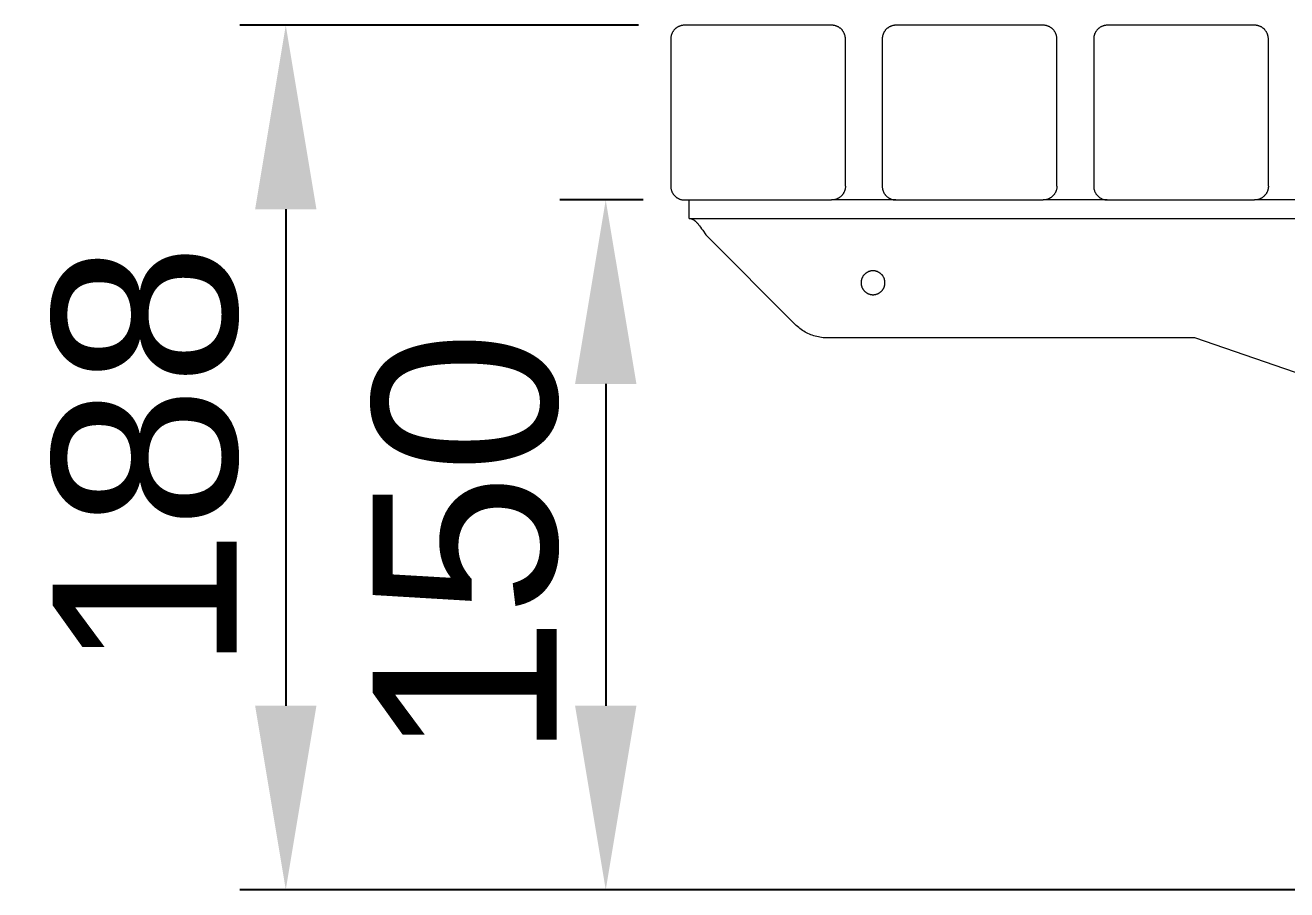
# Model space of a CAD drawing. Header units: millimetres. Extents: x -244 to 4312, y 246 to 2799.
# Drawn here: x 2936.8 to 3211.2, y 2140.6 to 2328.6 of the extents above; entities that cross this region are included whole.
import ezdxf

# ---------------------------------------------------------------- set-up
doc = ezdxf.new("R2010")
doc.units = ezdxf.units.MM
doc.layers.add('ZANO_R', color=7, linetype='Continuous', lineweight=0)
doc.layers.add('ZANO_W', color=1, linetype='Continuous', lineweight=0)
doc.styles.add('Arial', font='arial.ttf')
doc.styles.get("Standard").update_dxf_attribs({"font": 'ARIALUNI.TTF'})
doc.dimstyles.new('pl i ang', dxfattribs={"dimtxt": 50, "dimasz": 50, "dimexe": 1.25, "dimexo": 0.625, "dimgap": 10, "dimtad": 1, "dimtoh": 1, "dimtxsty": 'Standard', "dimcen": 2.5, "dimclrd": 1, "dimclre": 1, "dimclrt": 1, "dimadec": 0, "dimazin": 0, "dimtfac": 1, "dimtmove": 0, "dimatfit": 3, "dimfxl": 1, "dimarcsym": 1})

# ---------------------------------------------------------------- blocks, each defined once
blk = doc.blocks.new('*D432')
at = {"layer": 'ZANO_W', "color": 1, "lineweight": -2}
for p, q in [((3071.23, 2290.59), (3053.09, 2290.59)), ((3063.09, 2250.59), (3063.09, 2180.59)), ((3531.23, 2140.59), (3053.09, 2140.59))]:
    blk.add_line(p, q, dxfattribs=at)
at = {"layer": 'ZANO_W', "color": 1}
for points in [[(3069.76, 2250.59), (3056.42, 2250.59), (3063.09, 2290.59)], [(3056.42, 2180.59), (3069.76, 2180.59), (3063.09, 2140.59)]]:
    blk.add_solid(points, dxfattribs=at)
at = {"layer": 'ZANO_W', "color": 1, "insert": (3032.67, 2215.59), "char_height": 40, "attachment_point": 5, "rotation": 90, "style": 'Arial'}
blk.add_mtext('150', dxfattribs=at)
blk = doc.blocks.new('*D433')
at = {"layer": 'ZANO_W', "color": 1, "lineweight": -2}
for p, q in [((3070.23, 2328.59), (2983.49, 2328.59)), ((2993.49, 2288.59), (2993.49, 2180.59)), ((3531.23, 2140.59), (2983.49, 2140.59))]:
    blk.add_line(p, q, dxfattribs=at)
at = {"layer": 'ZANO_W', "color": 1}
for points in [[(3000.15, 2288.59), (2986.82, 2288.59), (2993.49, 2328.59)], [(2986.82, 2180.59), (3000.15, 2180.59), (2993.49, 2140.59)]]:
    blk.add_solid(points, dxfattribs=at)
at = {"layer": 'ZANO_W', "color": 1, "insert": (2963.06, 2234.59), "char_height": 40, "attachment_point": 5, "rotation": 90, "style": 'Arial'}
blk.add_mtext('188', dxfattribs=at)

msp = doc.modelspace()

# ---------------------------------------------------------------- linework, layer by layer
at = {"layer": 'ZANO_R'}
for p, q in [((3077.61, 2327.06), (3077.56, 2326.97)), ((3077.66, 2327.15), (3077.61, 2327.06)), ((3077.72, 2327.24), (3077.66, 2327.15)), ((3077.78, 2327.32), (3077.72, 2327.24)), ((3077.84, 2327.41), (3077.78, 2327.32)), ((3077.9, 2327.49), (3077.84, 2327.41)), ((3077.97, 2327.56), (3077.9, 2327.49)), ((3078.04, 2327.64), (3077.97, 2327.56)), ((3078.11, 2327.71), (3078.04, 2327.64)), ((3078.18, 2327.78), (3078.11, 2327.71)), ((3078.26, 2327.85), (3078.18, 2327.78)), ((3078.33, 2327.92), (3078.26, 2327.85)), ((3078.42, 2327.98), (3078.33, 2327.92)), ((3078.5, 2328.04), (3078.42, 2327.98)), ((3078.58, 2328.1), (3078.5, 2328.04)), ((3078.67, 2328.16), (3078.58, 2328.1)), ((3078.76, 2328.21), (3078.67, 2328.16)), ((3078.85, 2328.26), (3078.76, 2328.21)), ((3078.94, 2328.3), (3078.85, 2328.26)), ((3079.03, 2328.34), (3078.94, 2328.3)), ((3079.13, 2328.38), (3079.03, 2328.34)), ((3079.22, 2328.42), (3079.13, 2328.38)), ((3079.32, 2328.45), (3079.22, 2328.42)), ((3079.42, 2328.48), (3079.32, 2328.45)), ((3079.52, 2328.51), (3079.42, 2328.48)), ((3079.62, 2328.53), (3079.52, 2328.51)), ((3079.72, 2328.55), (3079.62, 2328.53)), ((3079.82, 2328.56), (3079.72, 2328.55)), ((3079.92, 2328.58), (3079.82, 2328.56)), ((3080.02, 2328.59), (3079.92, 2328.58)), ((3080.13, 2328.59), (3080.02, 2328.59)), ((3080.23, 2328.59), (3080.13, 2328.59)), ((3112.23, 2328.59), (3080.23, 2328.59)), ((3112.33, 2328.59), (3112.23, 2328.59)), ((3112.43, 2328.59), (3112.33, 2328.59)), ((3112.54, 2328.58), (3112.43, 2328.59)), ((3112.64, 2328.56), (3112.54, 2328.58)), ((3112.74, 2328.55), (3112.64, 2328.56)), ((3112.84, 2328.53), (3112.74, 2328.55)), ((3112.94, 2328.51), (3112.84, 2328.53)), ((3113.04, 2328.48), (3112.94, 2328.51)), ((3113.14, 2328.45), (3113.04, 2328.48)), ((3113.23, 2328.42), (3113.14, 2328.45)), ((3113.33, 2328.38), (3113.23, 2328.42)), ((3113.42, 2328.34), (3113.33, 2328.38)), ((3113.52, 2328.3), (3113.42, 2328.34)), ((3113.61, 2328.26), (3113.52, 2328.3)), ((3113.7, 2328.21), (3113.61, 2328.26)), ((3113.79, 2328.16), (3113.7, 2328.21)), ((3113.87, 2328.1), (3113.79, 2328.16)), ((3113.96, 2328.04), (3113.87, 2328.1)), ((3114.04, 2327.98), (3113.96, 2328.04)), ((3114.12, 2327.92), (3114.04, 2327.98)), ((3114.2, 2327.85), (3114.12, 2327.92)), ((3114.28, 2327.78), (3114.2, 2327.85)), ((3114.35, 2327.71), (3114.28, 2327.78)), ((3114.42, 2327.64), (3114.35, 2327.71)), ((3114.49, 2327.56), (3114.42, 2327.64)), ((3114.56, 2327.49), (3114.49, 2327.56)), ((3114.62, 2327.41), (3114.56, 2327.49)), ((3114.68, 2327.32), (3114.62, 2327.41)), ((3114.74, 2327.24), (3114.68, 2327.32)), ((3114.79, 2327.15), (3114.74, 2327.24)), ((3114.84, 2327.06), (3114.79, 2327.15)), ((3114.89, 2326.97), (3114.84, 2327.06)), ((3123.61, 2327.06), (3123.56, 2326.97)), ((3123.66, 2327.15), (3123.61, 2327.06)), ((3123.72, 2327.24), (3123.66, 2327.15)), ((3123.78, 2327.32), (3123.72, 2327.24)), ((3123.84, 2327.41), (3123.78, 2327.32)), ((3123.9, 2327.49), (3123.84, 2327.41)), ((3123.97, 2327.56), (3123.9, 2327.49)), ((3124.04, 2327.64), (3123.97, 2327.56)), ((3124.11, 2327.71), (3124.04, 2327.64)), ((3124.18, 2327.78), (3124.11, 2327.71)), ((3124.26, 2327.85), (3124.18, 2327.78)), ((3124.33, 2327.92), (3124.26, 2327.85)), ((3124.42, 2327.98), (3124.33, 2327.92)), ((3124.5, 2328.04), (3124.42, 2327.98)), ((3124.58, 2328.1), (3124.5, 2328.04)), ((3124.67, 2328.16), (3124.58, 2328.1)), ((3124.76, 2328.21), (3124.67, 2328.16)), ((3124.85, 2328.26), (3124.76, 2328.21)), ((3124.94, 2328.3), (3124.85, 2328.26)), ((3125.03, 2328.34), (3124.94, 2328.3)), ((3125.13, 2328.38), (3125.03, 2328.34)), ((3125.22, 2328.42), (3125.13, 2328.38)), ((3125.32, 2328.45), (3125.22, 2328.42)), ((3125.42, 2328.48), (3125.32, 2328.45)), ((3125.52, 2328.51), (3125.42, 2328.48)), ((3125.62, 2328.53), (3125.52, 2328.51)), ((3125.72, 2328.55), (3125.62, 2328.53)), ((3125.82, 2328.56), (3125.72, 2328.55)), ((3125.92, 2328.58), (3125.82, 2328.56)), ((3126.02, 2328.59), (3125.92, 2328.58)), ((3126.13, 2328.59), (3126.02, 2328.59)), ((3126.23, 2328.59), (3126.13, 2328.59)), ((3158.23, 2328.59), (3126.23, 2328.59)), ((3158.33, 2328.59), (3158.23, 2328.59)), ((3158.43, 2328.59), (3158.33, 2328.59)), ((3158.54, 2328.58), (3158.43, 2328.59)), ((3158.64, 2328.56), (3158.54, 2328.58)), ((3158.74, 2328.55), (3158.64, 2328.56)), ((3158.84, 2328.53), (3158.74, 2328.55)), ((3158.94, 2328.51), (3158.84, 2328.53)), ((3159.04, 2328.48), (3158.94, 2328.51)), ((3159.14, 2328.45), (3159.04, 2328.48)), ((3159.23, 2328.42), (3159.14, 2328.45)), ((3159.33, 2328.38), (3159.23, 2328.42)), ((3159.42, 2328.34), (3159.33, 2328.38)), ((3159.52, 2328.3), (3159.42, 2328.34)), ((3159.61, 2328.26), (3159.52, 2328.3)), ((3159.7, 2328.21), (3159.61, 2328.26)), ((3159.79, 2328.16), (3159.7, 2328.21)), ((3159.87, 2328.1), (3159.79, 2328.16)), ((3159.96, 2328.04), (3159.87, 2328.1)), ((3160.04, 2327.98), (3159.96, 2328.04)), ((3160.12, 2327.92), (3160.04, 2327.98)), ((3160.2, 2327.85), (3160.12, 2327.92)), ((3160.28, 2327.78), (3160.2, 2327.85)), ((3160.35, 2327.71), (3160.28, 2327.78)), ((3160.42, 2327.64), (3160.35, 2327.71)), ((3160.49, 2327.56), (3160.42, 2327.64)), ((3160.56, 2327.49), (3160.49, 2327.56)), ((3160.62, 2327.41), (3160.56, 2327.49)), ((3160.68, 2327.32), (3160.62, 2327.41)), ((3160.74, 2327.24), (3160.68, 2327.32)), ((3160.79, 2327.15), (3160.74, 2327.24)), ((3160.84, 2327.06), (3160.79, 2327.15)), ((3160.89, 2326.97), (3160.84, 2327.06)), ((3169.61, 2327.06), (3169.56, 2326.97)), ((3169.66, 2327.15), (3169.61, 2327.06)), ((3169.72, 2327.24), (3169.66, 2327.15)), ((3169.78, 2327.32), (3169.72, 2327.24)), ((3169.84, 2327.41), (3169.78, 2327.32)), ((3169.9, 2327.49), (3169.84, 2327.41)), ((3169.97, 2327.56), (3169.9, 2327.49)), ((3170.04, 2327.64), (3169.97, 2327.56)), ((3170.11, 2327.71), (3170.04, 2327.64)), ((3170.18, 2327.78), (3170.11, 2327.71)), ((3170.26, 2327.85), (3170.18, 2327.78)), ((3170.33, 2327.92), (3170.26, 2327.85)), ((3170.42, 2327.98), (3170.33, 2327.92)), ((3170.5, 2328.04), (3170.42, 2327.98)), ((3170.58, 2328.1), (3170.5, 2328.04)), ((3170.67, 2328.16), (3170.58, 2328.1)), ((3170.76, 2328.21), (3170.67, 2328.16)), ((3170.85, 2328.26), (3170.76, 2328.21)), ((3170.94, 2328.3), (3170.85, 2328.26)), ((3171.03, 2328.34), (3170.94, 2328.3)), ((3171.13, 2328.38), (3171.03, 2328.34)), ((3171.22, 2328.42), (3171.13, 2328.38)), ((3171.32, 2328.45), (3171.22, 2328.42)), ((3171.42, 2328.48), (3171.32, 2328.45)), ((3171.52, 2328.51), (3171.42, 2328.48)), ((3171.62, 2328.53), (3171.52, 2328.51)), ((3171.72, 2328.55), (3171.62, 2328.53)), ((3171.82, 2328.56), (3171.72, 2328.55)), ((3171.92, 2328.58), (3171.82, 2328.56)), ((3172.02, 2328.59), (3171.92, 2328.58)), ((3172.13, 2328.59), (3172.02, 2328.59)), ((3172.23, 2328.59), (3172.13, 2328.59)), ((3204.23, 2328.59), (3172.23, 2328.59)), ((3204.33, 2328.59), (3204.23, 2328.59)), ((3204.43, 2328.59), (3204.33, 2328.59)), ((3204.54, 2328.58), (3204.43, 2328.59)), ((3204.64, 2328.56), (3204.54, 2328.58)), ((3204.74, 2328.55), (3204.64, 2328.56)), ((3204.84, 2328.53), (3204.74, 2328.55)), ((3204.94, 2328.51), (3204.84, 2328.53)), ((3205.04, 2328.48), (3204.94, 2328.51)), ((3205.14, 2328.45), (3205.04, 2328.48)), ((3205.23, 2328.42), (3205.14, 2328.45)), ((3205.33, 2328.38), (3205.23, 2328.42)), ((3205.42, 2328.34), (3205.33, 2328.38)), ((3205.52, 2328.3), (3205.42, 2328.34)), ((3205.61, 2328.26), (3205.52, 2328.3)), ((3205.7, 2328.21), (3205.61, 2328.26)), ((3205.79, 2328.16), (3205.7, 2328.21)), ((3205.87, 2328.1), (3205.79, 2328.16)), ((3205.96, 2328.04), (3205.87, 2328.1)), ((3206.04, 2327.98), (3205.96, 2328.04)), ((3206.12, 2327.92), (3206.04, 2327.98)), ((3206.2, 2327.85), (3206.12, 2327.92)), ((3206.28, 2327.78), (3206.2, 2327.85)), ((3206.35, 2327.71), (3206.28, 2327.78)), ((3206.42, 2327.64), (3206.35, 2327.71)), ((3206.49, 2327.56), (3206.42, 2327.64)), ((3206.56, 2327.49), (3206.49, 2327.56)), ((3206.62, 2327.41), (3206.56, 2327.49)), ((3206.68, 2327.32), (3206.62, 2327.41)), ((3206.74, 2327.24), (3206.68, 2327.32)), ((3206.79, 2327.15), (3206.74, 2327.24)), ((3206.84, 2327.06), (3206.79, 2327.15)), ((3206.89, 2326.97), (3206.84, 2327.06)), ((3077.24, 2325.8), (3077.23, 2325.69)), ((3077.23, 2325.69), (3077.23, 2325.59)), ((3077.23, 2325.59), (3077.23, 2293.59)), ((3077.26, 2326), (3077.24, 2325.9)), ((3077.24, 2325.9), (3077.24, 2325.8)), ((3077.27, 2326.1), (3077.26, 2326)), ((3077.29, 2326.2), (3077.27, 2326.1)), ((3077.31, 2326.3), (3077.29, 2326.2)), ((3077.34, 2326.4), (3077.31, 2326.3)), ((3077.37, 2326.5), (3077.34, 2326.4)), ((3077.4, 2326.6), (3077.37, 2326.5)), ((3077.44, 2326.69), (3077.4, 2326.6)), ((3077.48, 2326.79), (3077.44, 2326.69)), ((3077.52, 2326.88), (3077.48, 2326.79)), ((3077.56, 2326.97), (3077.52, 2326.88)), ((3114.94, 2326.88), (3114.89, 2326.97)), ((3114.98, 2326.79), (3114.94, 2326.88)), ((3115.02, 2326.69), (3114.98, 2326.79)), ((3115.06, 2326.6), (3115.02, 2326.69)), ((3115.09, 2326.5), (3115.06, 2326.6)), ((3115.12, 2326.4), (3115.09, 2326.5)), ((3115.14, 2326.3), (3115.12, 2326.4)), ((3115.17, 2326.2), (3115.14, 2326.3)), ((3115.18, 2326.1), (3115.17, 2326.2)), ((3115.2, 2326), (3115.18, 2326.1)), ((3115.21, 2325.9), (3115.2, 2326)), ((3115.22, 2325.8), (3115.21, 2325.9)), ((3115.23, 2325.69), (3115.22, 2325.8)), ((3115.23, 2325.59), (3115.23, 2325.69)), ((3115.23, 2293.59), (3115.23, 2325.59)), ((3123.24, 2325.8), (3123.23, 2325.69)), ((3123.23, 2325.69), (3123.23, 2325.59)), ((3123.23, 2325.59), (3123.23, 2293.59)), ((3123.26, 2326), (3123.24, 2325.9)), ((3123.24, 2325.9), (3123.24, 2325.8)), ((3123.27, 2326.1), (3123.26, 2326)), ((3123.29, 2326.2), (3123.27, 2326.1)), ((3123.31, 2326.3), (3123.29, 2326.2)), ((3123.34, 2326.4), (3123.31, 2326.3)), ((3123.37, 2326.5), (3123.34, 2326.4)), ((3123.4, 2326.6), (3123.37, 2326.5)), ((3123.44, 2326.69), (3123.4, 2326.6)), ((3123.48, 2326.79), (3123.44, 2326.69)), ((3123.52, 2326.88), (3123.48, 2326.79)), ((3123.56, 2326.97), (3123.52, 2326.88)), ((3160.94, 2326.88), (3160.89, 2326.97)), ((3160.98, 2326.79), (3160.94, 2326.88)), ((3161.02, 2326.69), (3160.98, 2326.79)), ((3161.06, 2326.6), (3161.02, 2326.69)), ((3161.09, 2326.5), (3161.06, 2326.6)), ((3161.12, 2326.4), (3161.09, 2326.5)), ((3161.14, 2326.3), (3161.12, 2326.4)), ((3161.17, 2326.2), (3161.14, 2326.3)), ((3161.18, 2326.1), (3161.17, 2326.2)), ((3161.2, 2326), (3161.18, 2326.1)), ((3161.21, 2325.9), (3161.2, 2326)), ((3161.22, 2325.8), (3161.21, 2325.9)), ((3161.23, 2325.69), (3161.22, 2325.8)), ((3161.23, 2325.59), (3161.23, 2325.69)), ((3161.23, 2293.59), (3161.23, 2325.59)), ((3169.24, 2325.8), (3169.23, 2325.69)), ((3169.23, 2325.69), (3169.23, 2325.59)), ((3169.23, 2325.59), (3169.23, 2293.59)), ((3169.26, 2326), (3169.24, 2325.9)), ((3169.24, 2325.9), (3169.24, 2325.8)), ((3169.27, 2326.1), (3169.26, 2326)), ((3169.29, 2326.2), (3169.27, 2326.1)), ((3169.31, 2326.3), (3169.29, 2326.2)), ((3169.34, 2326.4), (3169.31, 2326.3)), ((3169.37, 2326.5), (3169.34, 2326.4)), ((3169.4, 2326.6), (3169.37, 2326.5)), ((3169.44, 2326.69), (3169.4, 2326.6)), ((3169.48, 2326.79), (3169.44, 2326.69)), ((3169.52, 2326.88), (3169.48, 2326.79)), ((3169.56, 2326.97), (3169.52, 2326.88)), ((3206.94, 2326.88), (3206.89, 2326.97)), ((3206.98, 2326.79), (3206.94, 2326.88)), ((3207.02, 2326.69), (3206.98, 2326.79)), ((3207.06, 2326.6), (3207.02, 2326.69)), ((3207.09, 2326.5), (3207.06, 2326.6)), ((3207.12, 2326.4), (3207.09, 2326.5)), ((3207.14, 2326.3), (3207.12, 2326.4)), ((3207.17, 2326.2), (3207.14, 2326.3)), ((3207.18, 2326.1), (3207.17, 2326.2)), ((3207.2, 2326), (3207.18, 2326.1)), ((3207.21, 2325.9), (3207.2, 2326)), ((3207.22, 2325.8), (3207.21, 2325.9)), ((3207.23, 2325.69), (3207.22, 2325.8)), ((3207.23, 2325.59), (3207.23, 2325.69)), ((3207.23, 2293.59), (3207.23, 2325.59)), ((3077.23, 2293.59), (3077.23, 2293.49)), ((3077.23, 2293.49), (3077.24, 2293.39)), ((3077.24, 2293.39), (3077.24, 2293.29)), ((3077.24, 2293.29), (3077.26, 2293.18)), ((3077.26, 2293.18), (3077.27, 2293.08)), ((3077.27, 2293.08), (3077.29, 2292.98)), ((3077.29, 2292.98), (3077.31, 2292.88)), ((3077.31, 2292.88), (3077.34, 2292.78)), ((3077.34, 2292.78), (3077.37, 2292.68)), ((3077.37, 2292.68), (3077.4, 2292.59)), ((3077.4, 2292.59), (3077.44, 2292.49)), ((3077.44, 2292.49), (3077.48, 2292.4)), ((3077.48, 2292.4), (3077.52, 2292.3)), ((3077.52, 2292.3), (3077.56, 2292.21)), ((3077.56, 2292.21), (3077.61, 2292.12)), ((3077.61, 2292.12), (3077.66, 2292.03)), ((3077.66, 2292.03), (3077.72, 2291.95)), ((3077.72, 2291.95), (3077.78, 2291.86)), ((3077.78, 2291.86), (3077.84, 2291.78)), ((3077.84, 2291.78), (3077.9, 2291.7)), ((3077.9, 2291.7), (3077.97, 2291.62)), ((3077.97, 2291.62), (3078.04, 2291.54)), ((3078.04, 2291.54), (3078.11, 2291.47)), ((3078.11, 2291.47), (3078.18, 2291.4)), ((3078.18, 2291.4), (3078.26, 2291.33)), ((3114.28, 2291.4), (3114.2, 2291.33)), ((3114.35, 2291.47), (3114.28, 2291.4)), ((3114.42, 2291.54), (3114.35, 2291.47)), ((3114.49, 2291.62), (3114.42, 2291.54)), ((3114.56, 2291.7), (3114.49, 2291.62)), ((3114.62, 2291.78), (3114.56, 2291.7)), ((3114.68, 2291.86), (3114.62, 2291.78)), ((3114.74, 2291.95), (3114.68, 2291.86)), ((3114.79, 2292.03), (3114.74, 2291.95)), ((3114.84, 2292.12), (3114.79, 2292.03)), ((3114.89, 2292.21), (3114.84, 2292.12)), ((3114.94, 2292.3), (3114.89, 2292.21)), ((3114.98, 2292.4), (3114.94, 2292.3)), ((3115.02, 2292.49), (3114.98, 2292.4)), ((3115.06, 2292.59), (3115.02, 2292.49)), ((3115.09, 2292.68), (3115.06, 2292.59)), ((3115.12, 2292.78), (3115.09, 2292.68)), ((3115.14, 2292.88), (3115.12, 2292.78)), ((3115.17, 2292.98), (3115.14, 2292.88)), ((3115.18, 2293.08), (3115.17, 2292.98)), ((3115.2, 2293.18), (3115.18, 2293.08)), ((3115.21, 2293.29), (3115.2, 2293.18)), ((3115.22, 2293.39), (3115.21, 2293.29)), ((3115.23, 2293.49), (3115.22, 2293.39)), ((3115.23, 2293.59), (3115.23, 2293.49)), ((3123.23, 2293.59), (3123.23, 2293.49)), ((3123.23, 2293.49), (3123.24, 2293.39)), ((3123.24, 2293.39), (3123.24, 2293.29)), ((3123.24, 2293.29), (3123.26, 2293.18)), ((3123.26, 2293.18), (3123.27, 2293.08)), ((3123.27, 2293.08), (3123.29, 2292.98)), ((3123.29, 2292.98), (3123.31, 2292.88)), ((3123.31, 2292.88), (3123.34, 2292.78)), ((3123.34, 2292.78), (3123.37, 2292.68)), ((3123.37, 2292.68), (3123.4, 2292.59)), ((3123.4, 2292.59), (3123.44, 2292.49)), ((3123.44, 2292.49), (3123.48, 2292.4)), ((3123.48, 2292.4), (3123.52, 2292.3)), ((3123.52, 2292.3), (3123.56, 2292.21)), ((3123.56, 2292.21), (3123.61, 2292.12)), ((3123.61, 2292.12), (3123.66, 2292.03)), ((3123.66, 2292.03), (3123.72, 2291.95)), ((3123.72, 2291.95), (3123.78, 2291.86)), ((3123.78, 2291.86), (3123.84, 2291.78)), ((3123.84, 2291.78), (3123.9, 2291.7)), ((3123.9, 2291.7), (3123.97, 2291.62)), ((3123.97, 2291.62), (3124.04, 2291.54)), ((3124.04, 2291.54), (3124.11, 2291.47)), ((3124.11, 2291.47), (3124.18, 2291.4)), ((3124.18, 2291.4), (3124.26, 2291.33)), ((3160.28, 2291.4), (3160.2, 2291.33)), ((3160.35, 2291.47), (3160.28, 2291.4)), ((3160.42, 2291.54), (3160.35, 2291.47)), ((3160.49, 2291.62), (3160.42, 2291.54)), ((3160.56, 2291.7), (3160.49, 2291.62)), ((3160.62, 2291.78), (3160.56, 2291.7)), ((3160.68, 2291.86), (3160.62, 2291.78)), ((3160.74, 2291.95), (3160.68, 2291.86)), ((3160.79, 2292.03), (3160.74, 2291.95)), ((3160.84, 2292.12), (3160.79, 2292.03)), ((3160.89, 2292.21), (3160.84, 2292.12)), ((3160.94, 2292.3), (3160.89, 2292.21)), ((3160.98, 2292.4), (3160.94, 2292.3)), ((3161.02, 2292.49), (3160.98, 2292.4)), ((3161.06, 2292.59), (3161.02, 2292.49)), ((3161.09, 2292.68), (3161.06, 2292.59)), ((3161.12, 2292.78), (3161.09, 2292.68)), ((3161.14, 2292.88), (3161.12, 2292.78)), ((3161.17, 2292.98), (3161.14, 2292.88)), ((3161.18, 2293.08), (3161.17, 2292.98)), ((3161.2, 2293.18), (3161.18, 2293.08)), ((3161.21, 2293.29), (3161.2, 2293.18)), ((3161.22, 2293.39), (3161.21, 2293.29)), ((3161.23, 2293.49), (3161.22, 2293.39)), ((3161.23, 2293.59), (3161.23, 2293.49)), ((3169.23, 2293.59), (3169.23, 2293.49)), ((3169.23, 2293.49), (3169.24, 2293.39)), ((3169.24, 2293.39), (3169.24, 2293.29)), ((3169.24, 2293.29), (3169.26, 2293.18)), ((3169.26, 2293.18), (3169.27, 2293.08)), ((3169.27, 2293.08), (3169.29, 2292.98)), ((3169.29, 2292.98), (3169.31, 2292.88)), ((3169.31, 2292.88), (3169.34, 2292.78)), ((3169.34, 2292.78), (3169.37, 2292.68)), ((3169.37, 2292.68), (3169.4, 2292.59)), ((3169.4, 2292.59), (3169.44, 2292.49)), ((3169.44, 2292.49), (3169.48, 2292.4)), ((3169.48, 2292.4), (3169.52, 2292.3)), ((3169.52, 2292.3), (3169.56, 2292.21)), ((3169.56, 2292.21), (3169.61, 2292.12)), ((3169.61, 2292.12), (3169.66, 2292.03)), ((3169.66, 2292.03), (3169.72, 2291.95)), ((3169.72, 2291.95), (3169.78, 2291.86)), ((3169.78, 2291.86), (3169.84, 2291.78)), ((3169.84, 2291.78), (3169.9, 2291.7)), ((3169.9, 2291.7), (3169.97, 2291.62)), ((3169.97, 2291.62), (3170.04, 2291.54)), ((3170.04, 2291.54), (3170.11, 2291.47)), ((3170.11, 2291.47), (3170.18, 2291.4)), ((3170.18, 2291.4), (3170.26, 2291.33)), ((3206.28, 2291.4), (3206.2, 2291.33)), ((3206.35, 2291.47), (3206.28, 2291.4)), ((3206.42, 2291.54), (3206.35, 2291.47)), ((3206.49, 2291.62), (3206.42, 2291.54)), ((3206.56, 2291.7), (3206.49, 2291.62)), ((3206.62, 2291.78), (3206.56, 2291.7)), ((3206.68, 2291.86), (3206.62, 2291.78)), ((3206.74, 2291.95), (3206.68, 2291.86)), ((3206.79, 2292.03), (3206.74, 2291.95)), ((3206.84, 2292.12), (3206.79, 2292.03)), ((3206.89, 2292.21), (3206.84, 2292.12)), ((3206.94, 2292.3), (3206.89, 2292.21)), ((3206.98, 2292.4), (3206.94, 2292.3)), ((3207.02, 2292.49), (3206.98, 2292.4)), ((3207.06, 2292.59), (3207.02, 2292.49)), ((3207.09, 2292.68), (3207.06, 2292.59)), ((3207.12, 2292.78), (3207.09, 2292.68)), ((3207.14, 2292.88), (3207.12, 2292.78)), ((3207.17, 2292.98), (3207.14, 2292.88)), ((3207.18, 2293.08), (3207.17, 2292.98)), ((3207.2, 2293.18), (3207.18, 2293.08)), ((3207.21, 2293.29), (3207.2, 2293.18)), ((3207.22, 2293.39), (3207.21, 2293.29)), ((3207.23, 2293.49), (3207.22, 2293.39)), ((3207.23, 2293.59), (3207.23, 2293.49)), ((3078.26, 2291.33), (3078.33, 2291.27)), ((3078.33, 2291.27), (3078.42, 2291.2)), ((3078.42, 2291.2), (3078.5, 2291.14)), ((3078.5, 2291.14), (3078.58, 2291.08)), ((3078.58, 2291.08), (3078.67, 2291.03)), ((3078.67, 2291.03), (3078.76, 2290.98)), ((3078.76, 2290.98), (3078.85, 2290.93)), ((3078.85, 2290.93), (3078.94, 2290.88)), ((3078.94, 2290.88), (3079.03, 2290.84)), ((3079.03, 2290.84), (3079.13, 2290.8)), ((3079.13, 2290.8), (3079.22, 2290.77)), ((3079.22, 2290.77), (3079.32, 2290.73)), ((3079.32, 2290.73), (3079.42, 2290.7)), ((3079.42, 2290.7), (3079.52, 2290.68)), ((3079.52, 2290.68), (3079.62, 2290.66)), ((3079.62, 2290.66), (3079.72, 2290.64)), ((3079.72, 2290.64), (3079.82, 2290.62)), ((3079.82, 2290.62), (3079.92, 2290.61)), ((3079.92, 2290.61), (3080.02, 2290.6)), ((3080.02, 2290.6), (3080.13, 2290.59)), ((3080.13, 2290.59), (3080.23, 2290.59)), ((3080.23, 2290.59), (3112.23, 2290.59)), ((3081.23, 2286.59), (3081.23, 2290.59)), ((3112.33, 2290.59), (3112.23, 2290.59)), ((3126.16, 2290.59), (3112.29, 2290.59)), ((3112.43, 2290.6), (3112.33, 2290.59)), ((3112.54, 2290.61), (3112.43, 2290.6)), ((3112.64, 2290.62), (3112.54, 2290.61)), ((3112.74, 2290.64), (3112.64, 2290.62)), ((3112.84, 2290.66), (3112.74, 2290.64)), ((3112.94, 2290.68), (3112.84, 2290.66)), ((3113.04, 2290.7), (3112.94, 2290.68)), ((3113.14, 2290.73), (3113.04, 2290.7)), ((3113.23, 2290.77), (3113.14, 2290.73)), ((3113.33, 2290.8), (3113.23, 2290.77)), ((3113.42, 2290.84), (3113.33, 2290.8)), ((3113.52, 2290.88), (3113.42, 2290.84)), ((3113.61, 2290.93), (3113.52, 2290.88)), ((3113.7, 2290.98), (3113.61, 2290.93)), ((3113.79, 2291.03), (3113.7, 2290.98)), ((3113.87, 2291.08), (3113.79, 2291.03)), ((3113.96, 2291.14), (3113.87, 2291.08)), ((3114.04, 2291.2), (3113.96, 2291.14)), ((3114.12, 2291.27), (3114.04, 2291.2)), ((3114.2, 2291.33), (3114.12, 2291.27)), ((3124.26, 2291.33), (3124.33, 2291.27)), ((3124.33, 2291.27), (3124.42, 2291.2)), ((3124.42, 2291.2), (3124.5, 2291.14)), ((3124.5, 2291.14), (3124.58, 2291.08)), ((3124.58, 2291.08), (3124.67, 2291.03)), ((3124.67, 2291.03), (3124.76, 2290.98)), ((3124.76, 2290.98), (3124.85, 2290.93)), ((3124.85, 2290.93), (3124.94, 2290.88)), ((3124.94, 2290.88), (3125.03, 2290.84)), ((3125.03, 2290.84), (3125.13, 2290.8)), ((3125.13, 2290.8), (3125.22, 2290.77)), ((3125.22, 2290.77), (3125.32, 2290.73)), ((3125.32, 2290.73), (3125.42, 2290.7)), ((3125.42, 2290.7), (3125.52, 2290.68)), ((3125.52, 2290.68), (3125.62, 2290.66)), ((3125.62, 2290.66), (3125.72, 2290.64)), ((3125.72, 2290.64), (3125.82, 2290.62)), ((3125.82, 2290.62), (3125.92, 2290.61)), ((3125.92, 2290.61), (3126.02, 2290.6)), ((3126.02, 2290.6), (3126.13, 2290.59)), ((3126.13, 2290.59), (3126.23, 2290.59)), ((3126.23, 2290.59), (3158.23, 2290.59)), ((3158.33, 2290.59), (3158.23, 2290.59)), ((3172.16, 2290.59), (3158.29, 2290.59)), ((3158.43, 2290.6), (3158.33, 2290.59)), ((3158.54, 2290.61), (3158.43, 2290.6)), ((3158.64, 2290.62), (3158.54, 2290.61)), ((3158.74, 2290.64), (3158.64, 2290.62)), ((3158.84, 2290.66), (3158.74, 2290.64)), ((3158.94, 2290.68), (3158.84, 2290.66)), ((3159.04, 2290.7), (3158.94, 2290.68)), ((3159.14, 2290.73), (3159.04, 2290.7)), ((3159.23, 2290.77), (3159.14, 2290.73)), ((3159.33, 2290.8), (3159.23, 2290.77)), ((3159.42, 2290.84), (3159.33, 2290.8)), ((3159.52, 2290.88), (3159.42, 2290.84)), ((3159.61, 2290.93), (3159.52, 2290.88)), ((3159.7, 2290.98), (3159.61, 2290.93)), ((3159.79, 2291.03), (3159.7, 2290.98)), ((3159.87, 2291.08), (3159.79, 2291.03)), ((3159.96, 2291.14), (3159.87, 2291.08)), ((3160.04, 2291.2), (3159.96, 2291.14)), ((3160.12, 2291.27), (3160.04, 2291.2)), ((3160.2, 2291.33), (3160.12, 2291.27)), ((3170.26, 2291.33), (3170.33, 2291.27)), ((3170.33, 2291.27), (3170.42, 2291.2)), ((3170.42, 2291.2), (3170.5, 2291.14)), ((3170.5, 2291.14), (3170.58, 2291.08)), ((3170.58, 2291.08), (3170.67, 2291.03)), ((3170.67, 2291.03), (3170.76, 2290.98)), ((3170.76, 2290.98), (3170.85, 2290.93)), ((3170.85, 2290.93), (3170.94, 2290.88)), ((3170.94, 2290.88), (3171.03, 2290.84)), ((3171.03, 2290.84), (3171.13, 2290.8)), ((3171.13, 2290.8), (3171.22, 2290.77)), ((3171.22, 2290.77), (3171.32, 2290.73)), ((3171.32, 2290.73), (3171.42, 2290.7)), ((3171.42, 2290.7), (3171.52, 2290.68)), ((3171.52, 2290.68), (3171.62, 2290.66)), ((3171.62, 2290.66), (3171.72, 2290.64)), ((3171.72, 2290.64), (3171.82, 2290.62)), ((3171.82, 2290.62), (3171.92, 2290.61)), ((3171.92, 2290.61), (3172.02, 2290.6)), ((3172.02, 2290.6), (3172.13, 2290.59)), ((3172.13, 2290.59), (3172.23, 2290.59)), ((3172.23, 2290.59), (3204.23, 2290.59)), ((3204.33, 2290.59), (3204.23, 2290.59)), ((3218.16, 2290.59), (3204.29, 2290.59)), ((3204.43, 2290.6), (3204.33, 2290.59)), ((3204.54, 2290.61), (3204.43, 2290.6)), ((3204.64, 2290.62), (3204.54, 2290.61)), ((3204.74, 2290.64), (3204.64, 2290.62)), ((3204.84, 2290.66), (3204.74, 2290.64)), ((3204.94, 2290.68), (3204.84, 2290.66)), ((3205.04, 2290.7), (3204.94, 2290.68)), ((3205.14, 2290.73), (3205.04, 2290.7)), ((3205.23, 2290.77), (3205.14, 2290.73)), ((3205.33, 2290.8), (3205.23, 2290.77)), ((3205.42, 2290.84), (3205.33, 2290.8)), ((3205.52, 2290.88), (3205.42, 2290.84)), ((3205.61, 2290.93), (3205.52, 2290.88)), ((3205.7, 2290.98), (3205.61, 2290.93)), ((3205.79, 2291.03), (3205.7, 2290.98)), ((3205.87, 2291.08), (3205.79, 2291.03)), ((3205.96, 2291.14), (3205.87, 2291.08)), ((3206.04, 2291.2), (3205.96, 2291.14)), ((3206.12, 2291.27), (3206.04, 2291.2)), ((3206.2, 2291.33), (3206.12, 2291.27)), ((3081.23, 2286.59), (3091.23, 2286.59)), ((3081.29, 2286.59), (3081.34, 2286.59)), ((3081.34, 2286.59), (3081.39, 2286.58)), ((3081.39, 2286.58), (3081.44, 2286.58)), ((3081.44, 2286.58), (3081.49, 2286.57)), ((3081.49, 2286.57), (3081.54, 2286.56)), ((3081.54, 2286.56), (3081.58, 2286.55)), ((3081.58, 2286.55), (3081.63, 2286.54)), ((3081.63, 2286.54), (3081.68, 2286.52)), ((3081.68, 2286.52), (3081.73, 2286.51)), ((3081.73, 2286.51), (3081.78, 2286.49)), ((3081.78, 2286.49), (3081.83, 2286.47)), ((3081.83, 2286.47), (3081.87, 2286.45)), ((3081.87, 2286.45), (3081.92, 2286.43)), ((3081.92, 2286.43), (3081.97, 2286.41)), ((3081.97, 2286.41), (3082.01, 2286.38)), ((3082.01, 2286.38), (3082.06, 2286.36)), ((3082.06, 2286.36), (3082.11, 2286.33)), ((3082.11, 2286.33), (3082.16, 2286.3)), ((3082.16, 2286.3), (3082.21, 2286.27)), ((3082.21, 2286.27), (3082.26, 2286.24)), ((3082.26, 2286.24), (3082.3, 2286.2)), ((3082.3, 2286.2), (3082.35, 2286.17)), ((3082.35, 2286.17), (3082.44, 2286.1)), ((3082.44, 2286.1), (3082.5, 2286.06)), ((3082.5, 2286.06), (3082.55, 2286.01)), ((3082.55, 2286.01), (3082.65, 2285.92)), ((3082.65, 2285.92), (3082.75, 2285.83)), ((3091.23, 2286.59), (3537.13, 2286.59)), ((3082.75, 2285.83), (3082.85, 2285.73)), ((3082.85, 2285.73), (3082.95, 2285.62)), ((3082.95, 2285.62), (3083.06, 2285.51)), ((3083.06, 2285.51), (3083.16, 2285.39)), ((3083.16, 2285.39), (3083.25, 2285.28)), ((3083.25, 2285.28), (3083.37, 2285.13)), ((3083.37, 2285.13), (3083.48, 2284.99)), ((3083.48, 2284.99), (3083.7, 2284.69)), ((3083.7, 2284.69), (3083.94, 2284.35)), ((3083.94, 2284.35), (3084.18, 2284)), ((3084.18, 2284), (3084.83, 2282.99)), ((3104.3, 2263.52), (3084.83, 2282.99)), ((3120.02, 2274.89), (3119.94, 2274.85)), ((3120.1, 2274.93), (3120.02, 2274.89)), ((3120.18, 2274.97), (3120.1, 2274.93)), ((3120.26, 2275.01), (3120.18, 2274.97)), ((3120.35, 2275.04), (3120.26, 2275.01)), ((3120.43, 2275.07), (3120.35, 2275.04)), ((3120.52, 2275.09), (3120.43, 2275.07)), ((3120.61, 2275.12), (3120.52, 2275.09)), ((3120.69, 2275.14), (3120.61, 2275.12)), ((3120.78, 2275.15), (3120.69, 2275.14)), ((3120.87, 2275.17), (3120.78, 2275.15)), ((3120.96, 2275.18), (3120.87, 2275.17)), ((3121.05, 2275.19), (3120.96, 2275.18)), ((3121.14, 2275.19), (3121.05, 2275.19)), ((3121.23, 2275.19), (3121.14, 2275.19)), ((3121.32, 2275.19), (3121.23, 2275.19)), ((3121.41, 2275.19), (3121.32, 2275.19)), ((3121.5, 2275.18), (3121.41, 2275.19)), ((3121.59, 2275.17), (3121.5, 2275.18)), ((3121.67, 2275.15), (3121.59, 2275.17)), ((3121.76, 2275.14), (3121.67, 2275.15)), ((3121.85, 2275.12), (3121.76, 2275.14)), ((3121.94, 2275.09), (3121.85, 2275.12)), ((3122.02, 2275.07), (3121.94, 2275.09)), ((3122.11, 2275.04), (3122.02, 2275.07)), ((3122.19, 2275.01), (3122.11, 2275.04)), ((3122.27, 2274.97), (3122.19, 2275.01)), ((3122.36, 2274.93), (3122.27, 2274.97)), ((3122.44, 2274.89), (3122.36, 2274.93)), ((3122.52, 2274.85), (3122.44, 2274.89)), ((3118.64, 2272.82), (3118.63, 2272.73)), ((3118.63, 2272.73), (3118.63, 2272.64)), ((3118.63, 2272.64), (3118.63, 2272.55)), ((3118.63, 2272.55), (3118.63, 2272.46)), ((3118.63, 2272.46), (3118.64, 2272.37)), ((3118.65, 2272.91), (3118.64, 2272.82)), ((3118.64, 2272.37), (3118.65, 2272.28)), ((3118.66, 2272.99), (3118.65, 2272.91)), ((3118.65, 2272.28), (3118.66, 2272.19)), ((3118.67, 2273.08), (3118.66, 2272.99)), ((3118.66, 2272.19), (3118.67, 2272.1)), ((3118.69, 2273.17), (3118.67, 2273.08)), ((3118.71, 2273.26), (3118.69, 2273.17)), ((3118.74, 2273.34), (3118.71, 2273.26)), ((3118.77, 2273.43), (3118.74, 2273.34)), ((3118.8, 2273.51), (3118.77, 2273.43)), ((3118.83, 2273.6), (3118.8, 2273.51)), ((3118.87, 2273.68), (3118.83, 2273.6)), ((3118.91, 2273.76), (3118.87, 2273.68)), ((3118.95, 2273.84), (3118.91, 2273.76)), ((3118.99, 2273.92), (3118.95, 2273.84)), ((3119.04, 2273.99), (3118.99, 2273.92)), ((3119.09, 2274.07), (3119.04, 2273.99)), ((3119.14, 2274.14), (3119.09, 2274.07)), ((3119.2, 2274.21), (3119.14, 2274.14)), ((3119.25, 2274.28), (3119.2, 2274.21)), ((3119.31, 2274.35), (3119.25, 2274.28)), ((3119.37, 2274.41), (3119.31, 2274.35)), ((3119.44, 2274.48), (3119.37, 2274.41)), ((3119.5, 2274.54), (3119.44, 2274.48)), ((3119.57, 2274.6), (3119.5, 2274.54)), ((3119.64, 2274.65), (3119.57, 2274.6)), ((3119.71, 2274.71), (3119.64, 2274.65)), ((3119.79, 2274.76), (3119.71, 2274.71)), ((3119.86, 2274.81), (3119.79, 2274.76)), ((3119.94, 2274.85), (3119.86, 2274.81)), ((3122.59, 2274.81), (3122.52, 2274.85)), ((3122.67, 2274.76), (3122.59, 2274.81)), ((3122.74, 2274.71), (3122.67, 2274.76)), ((3122.81, 2274.65), (3122.74, 2274.71)), ((3122.88, 2274.6), (3122.81, 2274.65)), ((3122.95, 2274.54), (3122.88, 2274.6)), ((3123.02, 2274.48), (3122.95, 2274.54)), ((3123.08, 2274.41), (3123.02, 2274.48)), ((3123.14, 2274.35), (3123.08, 2274.41)), ((3123.2, 2274.28), (3123.14, 2274.35)), ((3123.26, 2274.21), (3123.2, 2274.28)), ((3123.32, 2274.14), (3123.26, 2274.21)), ((3123.37, 2274.07), (3123.32, 2274.14)), ((3123.42, 2273.99), (3123.37, 2274.07)), ((3123.46, 2273.92), (3123.42, 2273.99)), ((3123.51, 2273.84), (3123.46, 2273.92)), ((3123.55, 2273.76), (3123.51, 2273.84)), ((3123.59, 2273.68), (3123.55, 2273.76)), ((3123.63, 2273.6), (3123.59, 2273.68)), ((3123.66, 2273.51), (3123.63, 2273.6)), ((3123.69, 2273.43), (3123.66, 2273.51)), ((3123.72, 2273.34), (3123.69, 2273.43)), ((3123.74, 2273.26), (3123.72, 2273.34)), ((3123.76, 2273.17), (3123.74, 2273.26)), ((3123.78, 2273.08), (3123.76, 2273.17)), ((3123.8, 2272.99), (3123.78, 2273.08)), ((3123.78, 2272.1), (3123.8, 2272.19)), ((3123.81, 2272.91), (3123.8, 2272.99)), ((3123.8, 2272.19), (3123.81, 2272.28)), ((3123.82, 2272.82), (3123.81, 2272.91)), ((3123.81, 2272.28), (3123.82, 2272.37)), ((3123.82, 2272.73), (3123.82, 2272.82)), ((3123.83, 2272.64), (3123.82, 2272.73)), ((3123.82, 2272.46), (3123.83, 2272.55)), ((3123.82, 2272.37), (3123.82, 2272.46)), ((3123.83, 2272.55), (3123.83, 2272.64)), ((3118.67, 2272.1), (3118.69, 2272.01)), ((3118.69, 2272.01), (3118.71, 2271.93)), ((3118.71, 2271.93), (3118.74, 2271.84)), ((3118.74, 2271.84), (3118.77, 2271.75)), ((3118.77, 2271.75), (3118.8, 2271.67)), ((3118.8, 2271.67), (3118.83, 2271.59)), ((3118.83, 2271.59), (3118.87, 2271.5)), ((3118.87, 2271.5), (3118.91, 2271.42)), ((3118.91, 2271.42), (3118.95, 2271.34)), ((3118.95, 2271.34), (3118.99, 2271.27)), ((3118.99, 2271.27), (3119.04, 2271.19)), ((3119.04, 2271.19), (3119.09, 2271.12)), ((3119.09, 2271.12), (3119.14, 2271.04)), ((3119.14, 2271.04), (3119.2, 2270.97)), ((3119.2, 2270.97), (3119.25, 2270.9)), ((3119.25, 2270.9), (3119.31, 2270.83)), ((3119.31, 2270.83), (3119.37, 2270.77)), ((3119.37, 2270.77), (3119.44, 2270.71)), ((3119.44, 2270.71), (3119.5, 2270.65)), ((3119.5, 2270.65), (3119.57, 2270.59)), ((3119.57, 2270.59), (3119.64, 2270.53)), ((3119.64, 2270.53), (3119.71, 2270.48)), ((3119.71, 2270.48), (3119.79, 2270.43)), ((3119.79, 2270.43), (3119.86, 2270.38)), ((3119.86, 2270.38), (3119.94, 2270.33)), ((3119.94, 2270.33), (3120.02, 2270.29)), ((3120.02, 2270.29), (3120.1, 2270.25)), ((3120.1, 2270.25), (3120.18, 2270.21)), ((3120.18, 2270.21), (3120.26, 2270.18)), ((3120.26, 2270.18), (3120.35, 2270.15)), ((3120.35, 2270.15), (3120.43, 2270.12)), ((3120.43, 2270.12), (3120.52, 2270.09)), ((3120.52, 2270.09), (3120.61, 2270.07)), ((3120.61, 2270.07), (3120.69, 2270.05)), ((3120.69, 2270.05), (3120.78, 2270.03)), ((3120.78, 2270.03), (3120.87, 2270.02)), ((3120.87, 2270.02), (3120.96, 2270.01)), ((3120.96, 2270.01), (3121.05, 2270)), ((3121.05, 2270), (3121.14, 2269.99)), ((3121.14, 2269.99), (3121.23, 2269.99)), ((3121.23, 2269.99), (3121.32, 2269.99)), ((3121.32, 2269.99), (3121.41, 2270)), ((3121.41, 2270), (3121.5, 2270.01)), ((3121.5, 2270.01), (3121.59, 2270.02)), ((3121.59, 2270.02), (3121.67, 2270.03)), ((3121.67, 2270.03), (3121.76, 2270.05)), ((3121.76, 2270.05), (3121.85, 2270.07)), ((3121.85, 2270.07), (3121.94, 2270.09)), ((3121.94, 2270.09), (3122.02, 2270.12)), ((3122.02, 2270.12), (3122.11, 2270.15)), ((3122.11, 2270.15), (3122.19, 2270.18)), ((3122.19, 2270.18), (3122.27, 2270.21)), ((3122.27, 2270.21), (3122.36, 2270.25)), ((3122.36, 2270.25), (3122.44, 2270.29)), ((3122.44, 2270.29), (3122.52, 2270.33)), ((3122.52, 2270.33), (3122.59, 2270.38)), ((3122.59, 2270.38), (3122.67, 2270.43)), ((3122.67, 2270.43), (3122.74, 2270.48)), ((3122.74, 2270.48), (3122.81, 2270.53)), ((3122.81, 2270.53), (3122.88, 2270.59)), ((3122.88, 2270.59), (3122.95, 2270.65)), ((3122.95, 2270.65), (3123.02, 2270.71)), ((3123.02, 2270.71), (3123.08, 2270.77)), ((3123.08, 2270.77), (3123.14, 2270.83)), ((3123.14, 2270.83), (3123.2, 2270.9)), ((3123.2, 2270.9), (3123.26, 2270.97)), ((3123.26, 2270.97), (3123.32, 2271.04)), ((3123.32, 2271.04), (3123.37, 2271.12)), ((3123.37, 2271.12), (3123.42, 2271.19)), ((3123.42, 2271.19), (3123.46, 2271.27)), ((3123.46, 2271.27), (3123.51, 2271.34)), ((3123.51, 2271.34), (3123.55, 2271.42)), ((3123.55, 2271.42), (3123.59, 2271.5)), ((3123.59, 2271.5), (3123.63, 2271.59)), ((3123.63, 2271.59), (3123.66, 2271.67)), ((3123.66, 2271.67), (3123.69, 2271.75)), ((3123.69, 2271.75), (3123.72, 2271.84)), ((3123.72, 2271.84), (3123.74, 2271.93)), ((3123.74, 2271.93), (3123.76, 2272.01)), ((3123.76, 2272.01), (3123.78, 2272.1)), ((3104.54, 2263.28), (3104.3, 2263.52)), ((3104.8, 2263.06), (3104.54, 2263.28)), ((3105.06, 2262.84), (3104.8, 2263.06)), ((3105.33, 2262.62), (3105.06, 2262.84)), ((3105.6, 2262.42), (3105.33, 2262.62)), ((3105.89, 2262.23), (3105.6, 2262.42)), ((3106.17, 2262.05), (3105.89, 2262.23)), ((3106.47, 2261.88), (3106.17, 2262.05)), ((3106.77, 2261.71), (3106.47, 2261.88)), ((3107.08, 2261.56), (3106.77, 2261.71)), ((3107.39, 2261.42), (3107.08, 2261.56)), ((3107.7, 2261.29), (3107.39, 2261.42)), ((3108.02, 2261.17), (3107.7, 2261.29)), ((3108.35, 2261.06), (3108.02, 2261.17)), ((3108.67, 2260.96), (3108.35, 2261.06)), ((3109, 2260.88), (3108.67, 2260.96)), ((3109.34, 2260.8), (3109, 2260.88)), ((3109.67, 2260.74), (3109.34, 2260.8)), ((3110.01, 2260.69), (3109.67, 2260.74)), ((3110.35, 2260.64), (3110.01, 2260.69)), ((3110.69, 2260.62), (3110.35, 2260.64)), ((3111.03, 2260.6), (3110.69, 2260.62)), ((3111.37, 2260.59), (3111.03, 2260.6)), ((3191.23, 2260.59), (3111.37, 2260.59)), ((3533.63, 2143.2), (3191.23, 2260.59))]:
    msp.add_line(p, q, dxfattribs=at)

# ---------------------------------------------------------------- dimensions: what is measured, and where the dimension line sits
at = {"layer": 'ZANO_W'}
for base, p1, picture, middle in [((2993.49, 2140.59), (3080.23, 2328.59), '*D433', (2963.06, 2234.59)), ((3063.09, 2140.59), (3081.23, 2290.59), '*D432', (3032.67, 2215.59))]:
    dim = msp.add_linear_dim(base=base, p1=p1, p2=(3541.23, 2140.59), angle=90, dimstyle='pl i ang', override={"dimtxt": 40, "dimasz": 40, "dimexe": 10, "dimexo": 10, "dimtoh": 0, "dimdec": 0, "dimtxsty": 'Arial', "dimtdec": 0, "dimtmove": 1}, dxfattribs=at)
    dim.commit()
    dim.dimension.update_dxf_attribs({"geometry": picture, "text_midpoint": middle})

doc.saveas('drawing.dxf')
